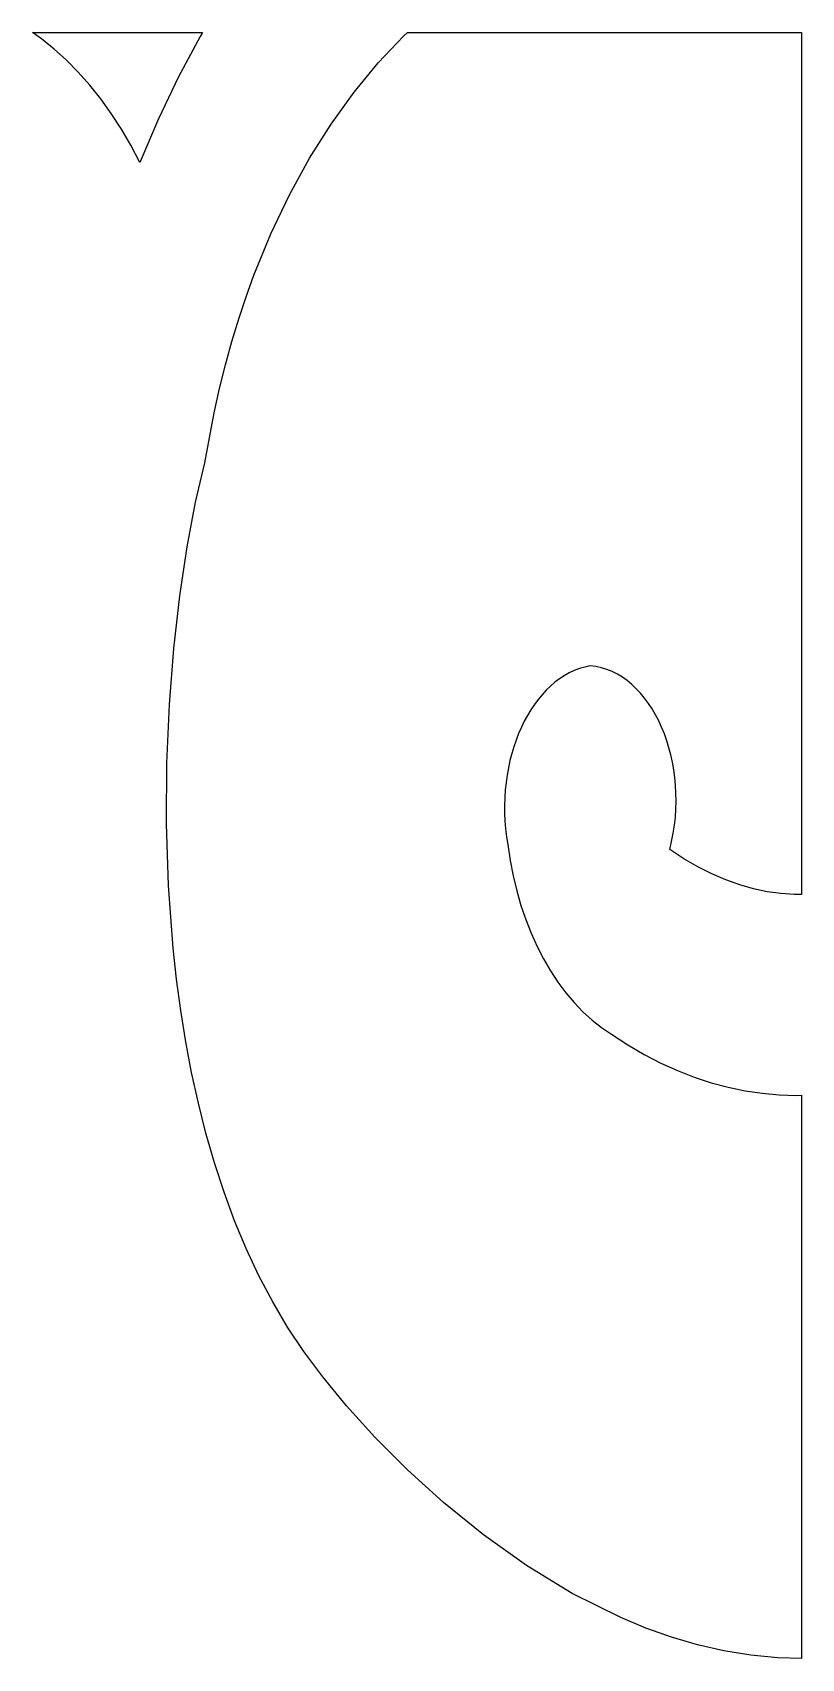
# Model space of a CAD drawing. Header units: centimetres. Extents: x -2.15 to 2.15, y -1.9 to 1.9.
# Drawn here: x 1.8881 to 2.1021, y 1.4011 to 1.8535 of the extents above; entities that cross this region are included whole.
import ezdxf

# ---------------------------------------------------------------- set-up
doc = ezdxf.new("R2010")
doc.units = ezdxf.units.CM
doc.header["$MEASUREMENT"] = 0
doc.layers.add('Layer 1', color=7, linetype='Continuous')

msp = doc.modelspace()

# ---------------------------------------------------------------- linework, layer by layer
at = {"layer": 'Layer 1', "color": 177}
for points, knots in [([(1.93542, 1.85352), (1.93542, 1.85352), (1.8881, 1.85352), (1.8881, 1.85352), (1.8881, 1.85352), (1.8881, 1.85352), (1.89063, 1.85172), (1.89063, 1.85172), (1.89063, 1.85172), (1.89063, 1.85172), (1.89413, 1.84889), (1.89413, 1.84889), (1.89413, 1.84889), (1.89413, 1.84889), (1.89754, 1.8458), (1.89754, 1.8458), (1.89754, 1.8458), (1.89754, 1.8458), (1.90085, 1.84245), (1.90085, 1.84245), (1.90085, 1.84245), (1.90085, 1.84245), (1.90403, 1.83886), (1.90403, 1.83886), (1.90403, 1.83886), (1.90403, 1.83886), (1.90709, 1.83503), (1.90709, 1.83503), (1.90709, 1.83503), (1.90709, 1.83503), (1.91003, 1.83096), (1.91003, 1.83096), (1.91003, 1.83096), (1.91003, 1.83096), (1.91284, 1.82666), (1.91284, 1.82666), (1.91284, 1.82666), (1.91284, 1.82666), (1.91549, 1.82214), (1.91549, 1.82214), (1.91549, 1.82214), (1.91549, 1.82214), (1.91801, 1.8174), (1.91801, 1.8174), (1.91801, 1.8174), (1.91801, 1.8174), (1.92315, 1.82955), (1.92315, 1.82955), (1.92315, 1.82955), (1.92315, 1.82955), (1.92874, 1.84123), (1.92874, 1.84123), (1.92874, 1.84123), (1.92874, 1.84123), (1.93474, 1.85241), (1.93474, 1.85241), (1.93474, 1.85241), (1.93474, 1.85241), (1.93542, 1.85352), (1.93542, 1.85352)], [0, 0, 0, 0, 0.0625, 0.0625, 0.0625, 0.0625, 0.125, 0.125, 0.125, 0.125, 0.1875, 0.1875, 0.1875, 0.1875, 0.25, 0.25, 0.25, 0.25, 0.3125, 0.3125, 0.3125, 0.3125, 0.375, 0.375, 0.375, 0.375, 0.4375, 0.4375, 0.4375, 0.4375, 0.5, 0.5, 0.5, 0.5, 0.5625, 0.5625, 0.5625, 0.5625, 0.625, 0.625, 0.625, 0.625, 0.6875, 0.6875, 0.6875, 0.6875, 0.75, 0.75, 0.75, 0.75, 0.8125, 0.8125, 0.8125, 0.8125, 0.875, 0.875, 0.875, 0.875, 1, 1, 1, 1]), ([(2.10212, 1.40113), (2.10212, 1.40113), (2.10212, 1.55784), (2.10212, 1.55784), (2.10212, 1.55784), (2.10212, 1.55784), (2.10065, 1.5578), (2.10065, 1.5578), (2.10065, 1.5578), (2.10065, 1.5578), (2.09591, 1.55795), (2.09591, 1.55795), (2.09591, 1.55795), (2.09591, 1.55795), (2.09117, 1.55838), (2.09117, 1.55838), (2.09117, 1.55838), (2.09117, 1.55838), (2.08642, 1.55908), (2.08642, 1.55908), (2.08642, 1.55908), (2.08642, 1.55908), (2.0817, 1.56006), (2.0817, 1.56006), (2.0817, 1.56006), (2.0817, 1.56006), (2.07697, 1.56132), (2.07697, 1.56132), (2.07697, 1.56132), (2.07697, 1.56132), (2.07227, 1.56286), (2.07227, 1.56286), (2.07227, 1.56286), (2.07227, 1.56286), (2.0676, 1.56468), (2.0676, 1.56468), (2.0676, 1.56468), (2.0676, 1.56468), (2.06296, 1.56679), (2.06296, 1.56679), (2.06296, 1.56679), (2.06296, 1.56679), (2.05835, 1.56919), (2.05835, 1.56919), (2.05835, 1.56919), (2.05835, 1.56919), (2.05379, 1.57187), (2.05379, 1.57187), (2.05379, 1.57187), (2.05379, 1.57187), (2.04927, 1.57484), (2.04927, 1.57484), (2.04927, 1.57484), (2.04927, 1.57484), (2.0465, 1.57669), (2.0465, 1.57669), (2.0465, 1.57669), (2.0465, 1.57669), (2.04383, 1.57877), (2.04383, 1.57877), (2.04383, 1.57877), (2.04383, 1.57877), (2.04128, 1.58109), (2.04128, 1.58109), (2.04128, 1.58109), (2.04128, 1.58109), (2.03884, 1.58362), (2.03884, 1.58362), (2.03884, 1.58362), (2.03884, 1.58362), (2.03651, 1.58637), (2.03651, 1.58637), (2.03651, 1.58637), (2.03651, 1.58637), (2.03431, 1.58931), (2.03431, 1.58931), (2.03431, 1.58931), (2.03431, 1.58931), (2.03225, 1.59245), (2.03225, 1.59245), (2.03225, 1.59245), (2.03225, 1.59245), (2.03031, 1.59576), (2.03031, 1.59576), (2.03031, 1.59576), (2.03031, 1.59576), (2.02852, 1.59925), (2.02852, 1.59925), (2.02852, 1.59925), (2.02852, 1.59925), (2.02687, 1.60289), (2.02687, 1.60289), (2.02687, 1.60289), (2.02687, 1.60289), (2.02538, 1.60669), (2.02538, 1.60669), (2.02538, 1.60669), (2.02538, 1.60669), (2.02403, 1.61062), (2.02403, 1.61062), (2.02403, 1.61062), (2.02403, 1.61062), (2.02286, 1.61469), (2.02286, 1.61469), (2.02286, 1.61469), (2.02286, 1.61469), (2.02186, 1.61888), (2.02186, 1.61888), (2.02186, 1.61888), (2.02186, 1.61888), (2.02102, 1.62317), (2.02102, 1.62317), (2.02102, 1.62317), (2.02102, 1.62317), (2.02037, 1.62757), (2.02037, 1.62757), (2.02037, 1.62757), (2.02037, 1.62757), (2.02001, 1.62977), (2.02001, 1.62977), (2.02001, 1.62977), (2.02001, 1.62977), (2.01975, 1.63197), (2.01975, 1.63197), (2.01975, 1.63197), (2.01975, 1.63197), (2.01957, 1.63416), (2.01957, 1.63416), (2.01957, 1.63416), (2.01957, 1.63416), (2.01948, 1.63634), (2.01948, 1.63634), (2.01948, 1.63634), (2.01948, 1.63634), (2.01947, 1.6385), (2.01947, 1.6385), (2.01947, 1.6385), (2.01947, 1.6385), (2.01953, 1.64065), (2.01953, 1.64065), (2.01953, 1.64065), (2.01953, 1.64065), (2.01968, 1.64277), (2.01968, 1.64277), (2.01968, 1.64277), (2.01968, 1.64277), (2.0199, 1.64487), (2.0199, 1.64487), (2.0199, 1.64487), (2.0199, 1.64487), (2.02019, 1.64693), (2.02019, 1.64693), (2.02019, 1.64693), (2.02019, 1.64693), (2.02055, 1.64897), (2.02055, 1.64897), (2.02055, 1.64897), (2.02055, 1.64897), (2.02098, 1.65096), (2.02098, 1.65096), (2.02098, 1.65096), (2.02098, 1.65096), (2.02149, 1.65291), (2.02149, 1.65291), (2.02149, 1.65291), (2.02149, 1.65291), (2.02206, 1.65481), (2.02206, 1.65481), (2.02206, 1.65481), (2.02206, 1.65481), (2.0227, 1.65667), (2.0227, 1.65667), (2.0227, 1.65667), (2.0227, 1.65667), (2.0234, 1.65848), (2.0234, 1.65848), (2.0234, 1.65848), (2.0234, 1.65848), (2.02416, 1.66022), (2.02416, 1.66022), (2.02416, 1.66022), (2.02416, 1.66022), (2.02498, 1.66191), (2.02498, 1.66191), (2.02498, 1.66191), (2.02498, 1.66191), (2.02586, 1.66353), (2.02586, 1.66353), (2.02586, 1.66353), (2.02586, 1.66353), (2.02679, 1.66508), (2.02679, 1.66508), (2.02679, 1.66508), (2.02679, 1.66508), (2.02778, 1.66656), (2.02778, 1.66656), (2.02778, 1.66656), (2.02778, 1.66656), (2.02883, 1.66796), (2.02883, 1.66796), (2.02883, 1.66796), (2.02883, 1.66796), (2.02992, 1.66929), (2.02992, 1.66929), (2.02992, 1.66929), (2.02992, 1.66929), (2.03106, 1.67053), (2.03106, 1.67053), (2.03106, 1.67053), (2.03106, 1.67053), (2.03225, 1.67168), (2.03225, 1.67168), (2.03225, 1.67168), (2.03225, 1.67168), (2.03349, 1.67274), (2.03349, 1.67274), (2.03349, 1.67274), (2.03349, 1.67274), (2.03477, 1.6737), (2.03477, 1.6737), (2.03477, 1.6737), (2.03477, 1.6737), (2.0361, 1.67457), (2.0361, 1.67457), (2.0361, 1.67457), (2.0361, 1.67457), (2.03746, 1.67533), (2.03746, 1.67533), (2.03746, 1.67533), (2.03746, 1.67533), (2.03886, 1.67599), (2.03886, 1.67599), (2.03886, 1.67599), (2.03886, 1.67599), (2.0403, 1.67654), (2.0403, 1.67654), (2.0403, 1.67654), (2.0403, 1.67654), (2.04178, 1.67697), (2.04178, 1.67697), (2.04178, 1.67697), (2.04178, 1.67697), (2.04328, 1.67728), (2.04328, 1.67728), (2.04328, 1.67728), (2.04328, 1.67728), (2.04488, 1.67709), (2.04488, 1.67709), (2.04488, 1.67709), (2.04488, 1.67709), (2.04644, 1.67677), (2.04644, 1.67677), (2.04644, 1.67677), (2.04644, 1.67677), (2.04796, 1.6763), (2.04796, 1.6763), (2.04796, 1.6763), (2.04796, 1.6763), (2.04944, 1.67571), (2.04944, 1.67571), (2.04944, 1.67571), (2.04944, 1.67571), (2.05087, 1.67499), (2.05087, 1.67499), (2.05087, 1.67499), (2.05087, 1.67499), (2.05226, 1.67415), (2.05226, 1.67415), (2.05226, 1.67415), (2.05226, 1.67415), (2.05361, 1.67319), (2.05361, 1.67319), (2.05361, 1.67319), (2.05361, 1.67319), (2.0549, 1.67213), (2.0549, 1.67213), (2.0549, 1.67213), (2.0549, 1.67213), (2.05614, 1.67096), (2.05614, 1.67096), (2.05614, 1.67096), (2.05614, 1.67096), (2.05733, 1.66969), (2.05733, 1.66969), (2.05733, 1.66969), (2.05733, 1.66969), (2.05846, 1.66832), (2.05846, 1.66832), (2.05846, 1.66832), (2.05846, 1.66832), (2.05953, 1.66686), (2.05953, 1.66686), (2.05953, 1.66686), (2.05953, 1.66686), (2.06054, 1.66532), (2.06054, 1.66532), (2.06054, 1.66532), (2.06054, 1.66532), (2.0615, 1.66369), (2.0615, 1.66369), (2.0615, 1.66369), (2.0615, 1.66369), (2.06238, 1.66199), (2.06238, 1.66199), (2.06238, 1.66199), (2.06238, 1.66199), (2.06319, 1.66022), (2.06319, 1.66022), (2.06319, 1.66022), (2.06319, 1.66022), (2.06395, 1.65838), (2.06395, 1.65838), (2.06395, 1.65838), (2.06395, 1.65838), (2.06462, 1.65648), (2.06462, 1.65648), (2.06462, 1.65648), (2.06462, 1.65648), (2.06523, 1.65453), (2.06523, 1.65453), (2.06523, 1.65453), (2.06523, 1.65453), (2.06576, 1.65252), (2.06576, 1.65252), (2.06576, 1.65252), (2.06576, 1.65252), (2.06621, 1.65047), (2.06621, 1.65047), (2.06621, 1.65047), (2.06621, 1.65047), (2.06658, 1.64837), (2.06658, 1.64837), (2.06658, 1.64837), (2.06658, 1.64837), (2.06687, 1.64624), (2.06687, 1.64624), (2.06687, 1.64624), (2.06687, 1.64624), (2.06707, 1.64408), (2.06707, 1.64408), (2.06707, 1.64408), (2.06707, 1.64408), (2.06719, 1.64189), (2.06719, 1.64189), (2.06719, 1.64189), (2.06719, 1.64189), (2.06722, 1.63968), (2.06722, 1.63968), (2.06722, 1.63968), (2.06722, 1.63968), (2.06717, 1.63746), (2.06717, 1.63746), (2.06717, 1.63746), (2.06717, 1.63746), (2.06701, 1.63522), (2.06701, 1.63522), (2.06701, 1.63522), (2.06701, 1.63522), (2.06677, 1.63297), (2.06677, 1.63297), (2.06677, 1.63297), (2.06677, 1.63297), (2.06642, 1.63072), (2.06642, 1.63072), (2.06642, 1.63072), (2.06642, 1.63072), (2.06598, 1.62848), (2.06598, 1.62848), (2.06598, 1.62848), (2.06598, 1.62848), (2.06544, 1.62624), (2.06544, 1.62624), (2.06544, 1.62624), (2.06544, 1.62624), (2.06938, 1.62366), (2.06938, 1.62366), (2.06938, 1.62366), (2.06938, 1.62366), (2.0733, 1.62139), (2.0733, 1.62139), (2.0733, 1.62139), (2.0733, 1.62139), (2.07721, 1.61943), (2.07721, 1.61943), (2.07721, 1.61943), (2.07721, 1.61943), (2.0811, 1.61776), (2.0811, 1.61776), (2.0811, 1.61776), (2.0811, 1.61776), (2.08496, 1.61638), (2.08496, 1.61638), (2.08496, 1.61638), (2.08496, 1.61638), (2.08879, 1.6153), (2.08879, 1.6153), (2.08879, 1.6153), (2.08879, 1.6153), (2.0926, 1.61448), (2.0926, 1.61448), (2.0926, 1.61448), (2.0926, 1.61448), (2.09638, 1.61395), (2.09638, 1.61395), (2.09638, 1.61395), (2.09638, 1.61395), (2.10011, 1.61368), (2.10011, 1.61368), (2.10011, 1.61368), (2.10011, 1.61368), (2.10212, 1.61367), (2.10212, 1.61367), (2.10212, 1.61367), (2.10212, 1.61367), (2.10212, 1.85352), (2.10212, 1.85352), (2.10212, 1.85352), (2.10212, 1.85352), (1.99249, 1.85352), (1.99249, 1.85352), (1.99249, 1.85352), (1.99249, 1.85352), (1.99136, 1.85249), (1.99136, 1.85249), (1.99136, 1.85249), (1.99136, 1.85249), (1.98431, 1.84504), (1.98431, 1.84504), (1.98431, 1.84504), (1.98431, 1.84504), (1.97758, 1.83689), (1.97758, 1.83689), (1.97758, 1.83689), (1.97758, 1.83689), (1.9712, 1.82804), (1.9712, 1.82804), (1.9712, 1.82804), (1.9712, 1.82804), (1.96519, 1.81852), (1.96519, 1.81852), (1.96519, 1.81852), (1.96519, 1.81852), (1.95959, 1.80833), (1.95959, 1.80833), (1.95959, 1.80833), (1.95959, 1.80833), (1.95441, 1.79747), (1.95441, 1.79747), (1.95441, 1.79747), (1.95441, 1.79747), (1.9497, 1.78598), (1.9497, 1.78598), (1.9497, 1.78598), (1.9497, 1.78598), (1.94753, 1.78), (1.94753, 1.78), (1.94753, 1.78), (1.94753, 1.78), (1.94548, 1.77385), (1.94548, 1.77385), (1.94548, 1.77385), (1.94548, 1.77385), (1.94357, 1.76755), (1.94357, 1.76755), (1.94357, 1.76755), (1.94357, 1.76755), (1.94178, 1.7611), (1.94178, 1.7611), (1.94178, 1.7611), (1.94178, 1.7611), (1.94014, 1.7545), (1.94014, 1.7545), (1.94014, 1.7545), (1.94014, 1.7545), (1.93863, 1.74774), (1.93863, 1.74774), (1.93863, 1.74774), (1.93863, 1.74774), (1.93606, 1.73378), (1.93606, 1.73378), (1.93606, 1.73378), (1.93606, 1.73378), (1.9335, 1.72281), (1.9335, 1.72281), (1.9335, 1.72281), (1.9335, 1.72281), (1.93116, 1.71043), (1.93116, 1.71043), (1.93116, 1.71043), (1.93116, 1.71043), (1.92911, 1.6968), (1.92911, 1.6968), (1.92911, 1.6968), (1.92911, 1.6968), (1.92744, 1.6821), (1.92744, 1.6821), (1.92744, 1.6821), (1.92744, 1.6821), (1.92621, 1.66652), (1.92621, 1.66652), (1.92621, 1.66652), (1.92621, 1.66652), (1.9255, 1.65022), (1.9255, 1.65022), (1.9255, 1.65022), (1.9255, 1.65022), (1.92538, 1.63339), (1.92538, 1.63339), (1.92538, 1.63339), (1.92538, 1.63339), (1.92594, 1.61618), (1.92594, 1.61618), (1.92594, 1.61618), (1.92594, 1.61618), (1.92725, 1.5988), (1.92725, 1.5988), (1.92725, 1.5988), (1.92725, 1.5988), (1.9282, 1.59009), (1.9282, 1.59009), (1.9282, 1.59009), (1.9282, 1.59009), (1.92937, 1.58139), (1.92937, 1.58139), (1.92937, 1.58139), (1.92937, 1.58139), (1.93077, 1.57274), (1.93077, 1.57274), (1.93077, 1.57274), (1.93077, 1.57274), (1.93239, 1.56416), (1.93239, 1.56416), (1.93239, 1.56416), (1.93239, 1.56416), (1.93426, 1.55565), (1.93426, 1.55565), (1.93426, 1.55565), (1.93426, 1.55565), (1.93638, 1.54726), (1.93638, 1.54726), (1.93638, 1.54726), (1.93638, 1.54726), (1.93877, 1.53899), (1.93877, 1.53899), (1.93877, 1.53899), (1.93877, 1.53899), (1.94142, 1.53087), (1.94142, 1.53087), (1.94142, 1.53087), (1.94142, 1.53087), (1.94436, 1.52293), (1.94436, 1.52293), (1.94436, 1.52293), (1.94436, 1.52293), (1.94758, 1.51518), (1.94758, 1.51518), (1.94758, 1.51518), (1.94758, 1.51518), (1.95111, 1.50764), (1.95111, 1.50764), (1.95111, 1.50764), (1.95111, 1.50764), (1.95494, 1.50034), (1.95494, 1.50034), (1.95494, 1.50034), (1.95494, 1.50034), (1.95909, 1.49331), (1.95909, 1.49331), (1.95909, 1.49331), (1.95909, 1.49331), (1.96357, 1.48655), (1.96357, 1.48655), (1.96357, 1.48655), (1.96357, 1.48655), (1.96887, 1.47945), (1.96887, 1.47945), (1.96887, 1.47945), (1.96887, 1.47945), (1.9755, 1.47142), (1.9755, 1.47142), (1.9755, 1.47142), (1.9755, 1.47142), (1.98338, 1.46273), (1.98338, 1.46273), (1.98338, 1.46273), (1.98338, 1.46273), (1.99242, 1.45365), (1.99242, 1.45365), (1.99242, 1.45365), (1.99242, 1.45365), (2.00253, 1.44449), (2.00253, 1.44449), (2.00253, 1.44449), (2.00253, 1.44449), (2.01361, 1.43551), (2.01361, 1.43551), (2.01361, 1.43551), (2.01361, 1.43551), (2.02558, 1.427), (2.02558, 1.427), (2.02558, 1.427), (2.02558, 1.427), (2.03834, 1.41923), (2.03834, 1.41923), (2.03834, 1.41923), (2.03834, 1.41923), (2.05182, 1.4125), (2.05182, 1.4125), (2.05182, 1.4125), (2.05182, 1.4125), (2.05878, 1.40961), (2.05878, 1.40961), (2.05878, 1.40961), (2.05878, 1.40961), (2.0659, 1.40708), (2.0659, 1.40708), (2.0659, 1.40708), (2.0659, 1.40708), (2.07315, 1.40495), (2.07315, 1.40495), (2.07315, 1.40495), (2.07315, 1.40495), (2.08051, 1.40325), (2.08051, 1.40325), (2.08051, 1.40325), (2.08051, 1.40325), (2.08798, 1.40202), (2.08798, 1.40202), (2.08798, 1.40202), (2.08798, 1.40202), (2.09555, 1.40129), (2.09555, 1.40129), (2.09555, 1.40129), (2.09555, 1.40129), (2.10212, 1.40113), (2.10212, 1.40113)], [0, 0, 0, 0, 0.00625, 0.00625, 0.00625, 0.00625, 0.0125, 0.0125, 0.0125, 0.0125, 0.01875, 0.01875, 0.01875, 0.01875, 0.025, 0.025, 0.025, 0.025, 0.03125, 0.03125, 0.03125, 0.03125, 0.0375, 0.0375, 0.0375, 0.0375, 0.04375, 0.04375, 0.04375, 0.04375, 0.05, 0.05, 0.05, 0.05, 0.05625, 0.05625, 0.05625, 0.05625, 0.0625, 0.0625, 0.0625, 0.0625, 0.06875, 0.06875, 0.06875, 0.06875, 0.075, 0.075, 0.075, 0.075, 0.08125, 0.08125, 0.08125, 0.08125, 0.0875, 0.0875, 0.0875, 0.0875, 0.09375, 0.09375, 0.09375, 0.09375, 0.1, 0.1, 0.1, 0.1, 0.10625, 0.10625, 0.10625, 0.10625, 0.1125, 0.1125, 0.1125, 0.1125, 0.11875, 0.11875, 0.11875, 0.11875, 0.125, 0.125, 0.125, 0.125, 0.13125, 0.13125, 0.13125, 0.13125, 0.1375, 0.1375, 0.1375, 0.1375, 0.14375, 0.14375, 0.14375, 0.14375, 0.15, 0.15, 0.15, 0.15, 0.15625, 0.15625, 0.15625, 0.15625, 0.1625, 0.1625, 0.1625, 0.1625, 0.16875, 0.16875, 0.16875, 0.16875, 0.175, 0.175, 0.175, 0.175, 0.18125, 0.18125, 0.18125, 0.18125, 0.1875, 0.1875, 0.1875, 0.1875, 0.19375, 0.19375, 0.19375, 0.19375, 0.2, 0.2, 0.2, 0.2, 0.20625, 0.20625, 0.20625, 0.20625, 0.2125, 0.2125, 0.2125, 0.2125, 0.21875, 0.21875, 0.21875, 0.21875, 0.225, 0.225, 0.225, 0.225, 0.23125, 0.23125, 0.23125, 0.23125, 0.2375, 0.2375, 0.2375, 0.2375, 0.24375, 0.24375, 0.24375, 0.24375, 0.25, 0.25, 0.25, 0.25, 0.25625, 0.25625, 0.25625, 0.25625, 0.2625, 0.2625, 0.2625, 0.2625, 0.26875, 0.26875, 0.26875, 0.26875, 0.275, 0.275, 0.275, 0.275, 0.28125, 0.28125, 0.28125, 0.28125, 0.2875, 0.2875, 0.2875, 0.2875, 0.29375, 0.29375, 0.29375, 0.29375, 0.3, 0.3, 0.3, 0.3, 0.30625, 0.30625, 0.30625, 0.30625, 0.3125, 0.3125, 0.3125, 0.3125, 0.31875, 0.31875, 0.31875, 0.31875, 0.325, 0.325, 0.325, 0.325, 0.33125, 0.33125, 0.33125, 0.33125, 0.3375, 0.3375, 0.3375, 0.3375, 0.34375, 0.34375, 0.34375, 0.34375, 0.35, 0.35, 0.35, 0.35, 0.35625, 0.35625, 0.35625, 0.35625, 0.3625, 0.3625, 0.3625, 0.3625, 0.36875, 0.36875, 0.36875, 0.36875, 0.375, 0.375, 0.375, 0.375, 0.38125, 0.38125, 0.38125, 0.38125, 0.3875, 0.3875, 0.3875, 0.3875, 0.39375, 0.39375, 0.39375, 0.39375, 0.4, 0.4, 0.4, 0.4, 0.40625, 0.40625, 0.40625, 0.40625, 0.4125, 0.4125, 0.4125, 0.4125, 0.41875, 0.41875, 0.41875, 0.41875, 0.425, 0.425, 0.425, 0.425, 0.43125, 0.43125, 0.43125, 0.43125, 0.4375, 0.4375, 0.4375, 0.4375, 0.44375, 0.44375, 0.44375, 0.44375, 0.45, 0.45, 0.45, 0.45, 0.45625, 0.45625, 0.45625, 0.45625, 0.4625, 0.4625, 0.4625, 0.4625, 0.46875, 0.46875, 0.46875, 0.46875, 0.475, 0.475, 0.475, 0.475, 0.48125, 0.48125, 0.48125, 0.48125, 0.4875, 0.4875, 0.4875, 0.4875, 0.49375, 0.49375, 0.49375, 0.49375, 0.5, 0.5, 0.5, 0.5, 0.50625, 0.50625, 0.50625, 0.50625, 0.5125, 0.5125, 0.5125, 0.5125, 0.51875, 0.51875, 0.51875, 0.51875, 0.525, 0.525, 0.525, 0.525, 0.53125, 0.53125, 0.53125, 0.53125, 0.5375, 0.5375, 0.5375, 0.5375, 0.54375, 0.54375, 0.54375, 0.54375, 0.55, 0.55, 0.55, 0.55, 0.55625, 0.55625, 0.55625, 0.55625, 0.5625, 0.5625, 0.5625, 0.5625, 0.56875, 0.56875, 0.56875, 0.56875, 0.575, 0.575, 0.575, 0.575, 0.58125, 0.58125, 0.58125, 0.58125, 0.5875, 0.5875, 0.5875, 0.5875, 0.59375, 0.59375, 0.59375, 0.59375, 0.6, 0.6, 0.6, 0.6, 0.60625, 0.60625, 0.60625, 0.60625, 0.6125, 0.6125, 0.6125, 0.6125, 0.61875, 0.61875, 0.61875, 0.61875, 0.625, 0.625, 0.625, 0.625, 0.63125, 0.63125, 0.63125, 0.63125, 0.6375, 0.6375, 0.6375, 0.6375, 0.64375, 0.64375, 0.64375, 0.64375, 0.65, 0.65, 0.65, 0.65, 0.65625, 0.65625, 0.65625, 0.65625, 0.6625, 0.6625, 0.6625, 0.6625, 0.66875, 0.66875, 0.66875, 0.66875, 0.675, 0.675, 0.675, 0.675, 0.68125, 0.68125, 0.68125, 0.68125, 0.6875, 0.6875, 0.6875, 0.6875, 0.69375, 0.69375, 0.69375, 0.69375, 0.7, 0.7, 0.7, 0.7, 0.70625, 0.70625, 0.70625, 0.70625, 0.7125, 0.7125, 0.7125, 0.7125, 0.71875, 0.71875, 0.71875, 0.71875, 0.725, 0.725, 0.725, 0.725, 0.73125, 0.73125, 0.73125, 0.73125, 0.7375, 0.7375, 0.7375, 0.7375, 0.74375, 0.74375, 0.74375, 0.74375, 0.75, 0.75, 0.75, 0.75, 0.75625, 0.75625, 0.75625, 0.75625, 0.7625, 0.7625, 0.7625, 0.7625, 0.76875, 0.76875, 0.76875, 0.76875, 0.775, 0.775, 0.775, 0.775, 0.78125, 0.78125, 0.78125, 0.78125, 0.7875, 0.7875, 0.7875, 0.7875, 0.79375, 0.79375, 0.79375, 0.79375, 0.8, 0.8, 0.8, 0.8, 0.80625, 0.80625, 0.80625, 0.80625, 0.8125, 0.8125, 0.8125, 0.8125, 0.81875, 0.81875, 0.81875, 0.81875, 0.825, 0.825, 0.825, 0.825, 0.83125, 0.83125, 0.83125, 0.83125, 0.8375, 0.8375, 0.8375, 0.8375, 0.84375, 0.84375, 0.84375, 0.84375, 0.85, 0.85, 0.85, 0.85, 0.85625, 0.85625, 0.85625, 0.85625, 0.8625, 0.8625, 0.8625, 0.8625, 0.86875, 0.86875, 0.86875, 0.86875, 0.875, 0.875, 0.875, 0.875, 0.88125, 0.88125, 0.88125, 0.88125, 0.8875, 0.8875, 0.8875, 0.8875, 0.89375, 0.89375, 0.89375, 0.89375, 0.9, 0.9, 0.9, 0.9, 0.90625, 0.90625, 0.90625, 0.90625, 0.9125, 0.9125, 0.9125, 0.9125, 0.91875, 0.91875, 0.91875, 0.91875, 0.925, 0.925, 0.925, 0.925, 0.93125, 0.93125, 0.93125, 0.93125, 0.9375, 0.9375, 0.9375, 0.9375, 0.94375, 0.94375, 0.94375, 0.94375, 0.95, 0.95, 0.95, 0.95, 0.95625, 0.95625, 0.95625, 0.95625, 0.9625, 0.9625, 0.9625, 0.9625, 0.96875, 0.96875, 0.96875, 0.96875, 0.975, 0.975, 0.975, 0.975, 0.98125, 0.98125, 0.98125, 0.98125, 0.9875, 0.9875, 0.9875, 0.9875, 1, 1, 1, 1])]:
    msp.add_open_spline(points, degree=3, knots=knots, dxfattribs=at)

doc.saveas('drawing.dxf')
